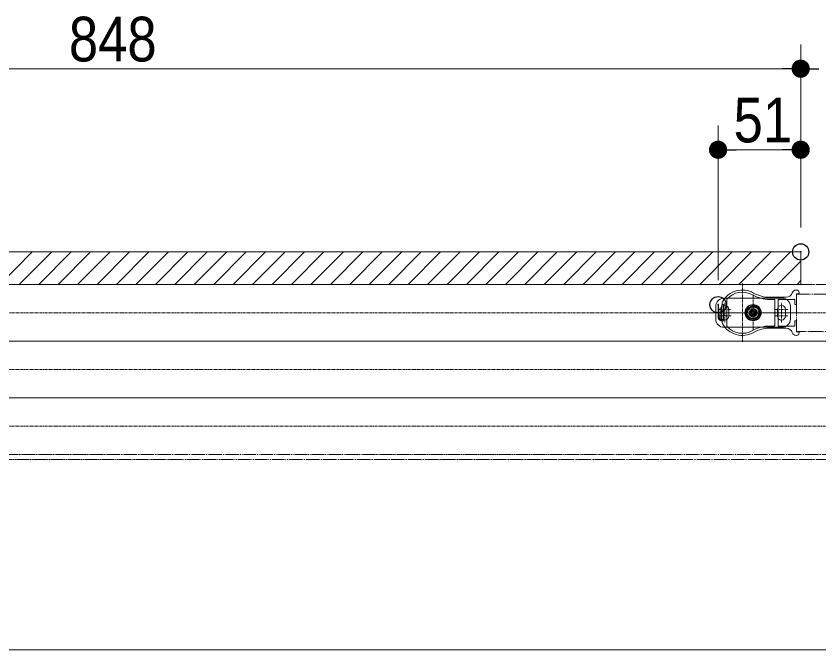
# Model space of a CAD drawing. Units: millimetres, scale not verified. Extents: x -4547 to 4547, y -2305 to 2305.
# Drawn here: x -3605.6 to -3110.1, y 970.1 to 1361.1 of the extents above; entities that cross this region are included whole.
import ezdxf
from ezdxf.enums import TextEntityAlignment as Align

# ---------------------------------------------------------------- set-up
doc = ezdxf.new("R2010")
doc.units = ezdxf.units.MM
doc.header["$LTSCALE"] = 20
doc.header["$PDMODE"] = 32
doc.header["$PDSIZE"] = 10
doc.linetypes.add('USER1', pattern=[10.5, 8, -0.5, 0.5, -0.5, 0.5, -0.5])
doc.linetypes.add('USER3', pattern=[2.91, 1.76, -0.4, 0.35, -0.4])
for name, color, linetype, lineweight in [('0-1_3一般', 7, 'Continuous', 15), ('0-2_2寸法-1', 7, 'Continuous', 15), ('0-3_0', 7, 'Continuous', 25)]:
    doc.layers.add(name, color=color, linetype=linetype, lineweight=lineweight)
doc.layers.add('0-4_Defpoints', color=7, linetype='Continuous')
doc.styles.add('ＭＳ Ｐゴシック', font='')
doc.styles.get('ＭＳ Ｐゴシック').set_extended_font_data('MS PGothic')

# ---------------------------------------------------------------- blocks, each defined once
blk = doc.blocks.new('グループ-9')
at = {"layer": '0-1_3一般', "linetype": 'USER3'}
for p, q in [((-36202.5, 24210), (-36202.5, 23930)), ((-36552.5, 24110), (-36552.5, 23870)), ((-36202.5, 24105), (-36202.5, 23875)), ((-35852.5, 23870), (-35852.5, 24110)), ((-36002.5, 23990), (-36702.5, 23990)), ((-36632.5, 24030), (-36472.5, 24030)), ((-36317.5, 23990), (-36087.5, 23990)), ((-36262.5, 23990), (-36142.5, 23990)), ((-36202.5, 24050), (-36202.5, 23930)), ((-35702.5, 23990), (-36002.5, 23990)), ((-35772.5, 24030), (-35932.5, 24030)), ((-36472.5, 23950), (-36632.5, 23950)), ((-36202.5, 23930), (-36202.5, 23770)), ((-35772.5, 23950), (-35932.5, 23950))]:
    blk.add_line(p, q, dxfattribs=at)
at = {"layer": '0-1_3一般'}
for p, q in [((-36562.5, 24170), (-35842.5, 24170)), ((-36662.5, 23910), (-36662.5, 24070)), ((-36602.5, 24030), (-36602.5, 23950)), ((-36502.5, 24030), (-36502.5, 23950)), ((-35902.5, 24030), (-35902.5, 23950)), ((-35802.5, 24030), (-35802.5, 23950)), ((-35742.5, 24070), (-35742.5, 23910)), ((-35842.5, 23810), (-36562.5, 23810))]:
    blk.add_line(p, q, dxfattribs=at)
at = {"layer": '0-1_3一般', "linetype": 'USER1'}
for p, q in [((-36202.5, 23885), (-36202.5, 24095)), ((-36097.5, 23990), (-36307.5, 23990))]:
    blk.add_line(p, q, dxfattribs=at)
at = {"layer": '0-1_3一般'}
for radius in [100, 85, 42]:
    blk.add_circle((-36202.5, 23990), radius, dxfattribs=at)
at = {"layer": '0-1_3一般', "linetype": 'USER1'}
for radius in [95, 80, 70, 50, 50, 30, 20]:
    blk.add_circle((-36202.5, 23990), radius, dxfattribs=at)
at = {"layer": '0-1_3一般'}
for centre, radius, start, end in [((-36562.5, 24070), 100, 90, 180), ((-35842.5, 24070), 100, 0, 90), ((-36552.5, 24030), 50, 0, 180), ((-35852.5, 24030), 50, 0, 180), ((-36562.5, 23910), 100, 180, 270), ((-36552.5, 23950), 50, 180, 0), ((-35852.5, 23950), 50, 180, 0), ((-35842.5, 23910), 100, 270, 0)]:
    blk.add_arc(centre, radius, start, end, dxfattribs=at)
blk = doc.blocks.new('グループ-17')
at = {"layer": '0-1_3一般', "linetype": 'USER3'}
for p, q in [((-36334.5, 24350), (-36334.5, 24270)), ((-36334.5, 24270), (-36334.5, 23710)), ((-36556.5, 23990), (-36662.5, 23990)), ((-36503.2, 23990), (-36556.5, 23990)), ((-35924.5, 23990), (-36503.2, 23990)), ((-35873, 23990), (-35924.5, 23990)), ((-35594.5, 23990), (-35873, 23990)), ((-36334.5, 23710), (-36334.5, 23630))]:
    blk.add_line(p, q, dxfattribs=at)
at = {"layer": '0-1_3一般'}
for p, q in [((-35664.5, 24270), (-35670.8, 24270)), ((-35634.5, 24224), (-35664.5, 24224)), ((-35664.5, 24224), (-35664.5, 24098)), ((-35634.5, 24224), (-35634.5, 24240)), ((-36584.5, 24106.2), (-36584.5, 24090)), ((-36584.5, 24090), (-36566.5, 24090)), ((-36566.5, 24090), (-36566.5, 24000)), ((-36526.5, 24156.3), (-36526.5, 24150.2)), ((-36526.5, 24150.2), (-36526.5, 23829.9)), ((-35794.5, 24180), (-35996.4, 24180)), ((-35996.4, 24154), (-35940.5, 24154)), ((-35934.5, 24148), (-35934.5, 24000)), ((-35894.5, 23832), (-35894.5, 24148)), ((-35694.5, 24154), (-35888.5, 24154)), ((-35688.5, 24098), (-35688.5, 24148)), ((-35670.5, 24092), (-35682.5, 24092)), ((-36566.5, 24000), (-36556.5, 23990)), ((-36556.5, 23990), (-36566.5, 23980)), ((-35934.5, 24000), (-35924.5, 23990)), ((-35924.5, 23990), (-35934.5, 23980)), ((-36584.5, 23873.8), (-36584.5, 23890)), ((-36566.5, 23890), (-36584.5, 23890)), ((-36566.5, 23980), (-36566.5, 23890)), ((-35934.5, 23980), (-35934.5, 23840)), ((-35670.5, 23888), (-35682.5, 23888)), ((-36526.5, 23823.7), (-36526.5, 23829.9)), ((-35940.5, 23826), (-35996.4, 23826)), ((-35996.4, 23800), (-35794.5, 23800)), ((-35934.5, 23840), (-35934.5, 23832)), ((-35888.5, 23826), (-35694.5, 23826)), ((-35688.5, 23832), (-35688.5, 23882)), ((-35664.5, 23882), (-35664.5, 23756)), ((-35670.8, 23710), (-35664.5, 23710)), ((-35664.5, 23756), (-35634.5, 23756)), ((-35634.5, 23740), (-35634.5, 23756))]:
    blk.add_line(p, q, dxfattribs=at)
at = {"layer": '0-1_3一般', "linetype": 'USER1'}
blk.add_line((-36586.5, 24090), (-36584.5, 24090), dxfattribs=at)
for points in [[(-36634.5, 23940), (-36634.5, 24090), (-36628.5, 24090), (-36620.2, 23938.2)], [(-36588.3, 23906), (-36586.5, 23906), (-36586.5, 24090)], [(-36584.5, 23890), (-36586.5, 23890), (-36586.5, 23906)]]:
    blk.add_lwpolyline(points, dxfattribs=at)
at = {"layer": '0-1_3一般'}
for centre, radius, start, end in [((-36334.5, 23990), 280, 60.18635, 151.04498), ((-36334.5, 23990), 254, 60.18635, 139.10455), ((-35996.4, 24580), 426, 240.18635, 270), ((-35996.4, 24580), 400, 240.18635, 270), ((-35794.5, 24260), 80, 270, 342.07979), ((-35670.8, 24220), 50, 90, 162.07979), ((-35664.5, 24240), 30, 0, 90), ((-36544.5, 24106.2), 40, 151.04498, 180), ((-35940.5, 24148), 6, 0, 90), ((-35888.5, 24148), 6, 90, 180), ((-35694.5, 24148), 6, 0, 90), ((-35682.5, 24098), 6, 180, 270), ((-35670.5, 24098), 6, 270, 0), ((-35682.5, 23882), 6, 90, 180), ((-35670.5, 23882), 6, 0, 90), ((-36544.5, 23873.8), 40, 180, 208.95502), ((-36334.5, 23990), 280, 208.95502, 299.81365), ((-36334.5, 23990), 254, 220.89545, 299.81365), ((-35996.4, 23400), 426, 90, 119.81365), ((-35996.4, 23400), 400, 90, 119.81365), ((-35940.5, 23832), 6, 270, 0), ((-35888.5, 23832), 6, 180, 270), ((-35794.5, 23720), 80, 17.92021, 90), ((-35694.5, 23832), 6, 270, 0), ((-35670.8, 23760), 50, 197.92021, 270), ((-35664.5, 23740), 30, 270, 0)]:
    blk.add_arc(centre, radius, start, end, dxfattribs=at)
at = {"layer": '0-1_3一般', "linetype": 'USER1'}
for centre, radius, start, end in [((-36585.5, 23939), 49, 178.83086, 268.83086), ((-36587.3, 23939), 33, 181.3722, 268.26136)]:
    blk.add_arc(centre, radius, start, end, dxfattribs=at)
blk = doc.blocks.new('グループ-34')
at = {"layer": '0-1_3一般', "linetype": 'USER3'}
for p, q in [((12295.5, 23990), (-52674.5, 23990)), ((12295.5, 23290), (-52674.5, 23290)), ((12295.5, 22590), (-52674.5, 22590))]:
    blk.add_line(p, q, dxfattribs=at)
at = {"layer": '0-1_3一般', "linetype": 'USER1'}
for p, q in [((12195.5, 23640), (-52574.5, 23640)), ((12195.5, 23640), (-52574.5, 23640)), ((-52574.5, 22940), (12195.5, 22940))]:
    blk.add_line(p, q, dxfattribs=at)
for points in [[(12195.5, 24340), (-52574.5, 24340), (-52574.5, 23640), (12195.5, 23640)], [(12195.5, 22940), (-52574.5, 22940), (-52574.5, 22240), (12195.5, 22240)]]:
    blk.add_lwpolyline(points, close=True, dxfattribs=at)
blk = doc.blocks.new('グループ-35')
at = {"layer": '0-1_3一般', "lineweight": 5}
for p, q in [((-45500, 24340), (-45100, 24740)), ((-45260, 24340), (-44860, 24740)), ((-45020, 24340), (-44620, 24740)), ((-44780, 24340), (-44380, 24740)), ((-44540, 24340), (-44140, 24740)), ((-44300, 24340), (-43900, 24740)), ((-44060, 24340), (-43660, 24740)), ((-43820, 24340), (-43420, 24740)), ((-43580, 24340), (-43180, 24740)), ((-43340, 24340), (-42940, 24740)), ((-43100, 24340), (-42700, 24740)), ((-42860, 24340), (-42460, 24740)), ((-42620, 24340), (-42220, 24740)), ((-42380, 24340), (-41980, 24740)), ((-42140, 24340), (-41740, 24740)), ((-41900, 24340), (-41500, 24740)), ((-41660, 24340), (-41260, 24740)), ((-41420, 24340), (-41020, 24740)), ((-41180, 24340), (-40780, 24740)), ((-40940, 24340), (-40540, 24740)), ((-40700, 24340), (-40300, 24740)), ((-40460, 24340), (-40060, 24740)), ((-40220, 24340), (-39820, 24740)), ((-39980, 24340), (-39580, 24740)), ((-39740, 24340), (-39340, 24740)), ((-39500, 24340), (-39100, 24740)), ((-39260, 24340), (-38860, 24740)), ((-39020, 24340), (-38620, 24740)), ((-38780, 24340), (-38380, 24740)), ((-38540, 24340), (-38140, 24740)), ((-38300, 24340), (-37900, 24740)), ((-38060, 24340), (-37660, 24740)), ((-37820, 24340), (-37420, 24740)), ((-37580, 24340), (-37180, 24740)), ((-37340, 24340), (-36940, 24740)), ((-37100, 24340), (-36700, 24740)), ((-36860, 24340), (-36460, 24740)), ((-36620, 24340), (-36220, 24740)), ((-36380, 24340), (-35980, 24740)), ((-36140, 24340), (-35740, 24740)), ((-35900, 24340), (-35614.5, 24625.5)), ((-35660, 24340), (-35614.5, 24385.5))]:
    blk.add_line(p, q, dxfattribs=at)
at = {"layer": '0-1_3一般'}
blk.add_line((-35614.5, 24340), (-52574.5, 24340), dxfattribs=at)
blk.add_lwpolyline([(-52574.5, 24740), (-35614.5, 24740), (-35614.5, 24340)], dxfattribs=at)
blk = doc.blocks.new('グループ-38')
at = {"layer": '0-1_3一般', "linetype": 'USER1'}
for p, q in [((-35664.5, 23760), (-35664.5, 24220)), ((-35664.5, 24220), (-20644.5, 24220)), ((-20644.5, 23760), (-20644.5, 24220)), ((-20644.5, 23760), (-35664.5, 23760))]:
    blk.add_line(p, q, dxfattribs=at)
blk = doc.blocks.new('グループ-40')
at = {"layer": '0-1_3一般', "linetype": 'USER1'}
blk.add_lwpolyline([(12195.5, 22180), (-52574.5, 22180), (-52574.5, 22240), (12195.5, 22240)], close=True, dxfattribs=at)
at = {"layer": '0-1_3一般'}
for name in ['グループ-35', 'グループ-34', 'グループ-17', 'グループ-9', 'グループ-38']:
    blk.add_blockref(name, (0, 0), dxfattribs=at)
blk = doc.blocks.new('_Dot')
at = {"layer": '0-3_0'}
blk.add_line((-10, 0), (-20, 0), dxfattribs=at)
for points in [[(0, 0), (-5.36, 8.44), (-4.26, 9.05)], [(0, 0), (-4.26, 9.05), (-3.09, 9.51)], [(0, 0), (-3.09, 9.51), (-1.87, 9.82)], [(0, 0), (-1.87, 9.82), (-0.63, 9.98)], [(0, 0), (-0.63, 9.98), (0.63, 9.98)], [(0, 0), (0.63, 9.98), (1.87, 9.82)], [(0, 0), (1.87, 9.82), (3.09, 9.51)], [(0, 0), (3.09, 9.51), (4.26, 9.05)], [(0, 0), (4.26, 9.05), (5.36, 8.44)], [(0, 0), (-10, 0), (-9.92, 1.25)], [(0, 0), (-9.92, -1.25), (-10, 0)], [(0, 0), (-9.92, 1.25), (-9.69, 2.49)], [(0, 0), (-9.69, -2.49), (-9.92, -1.25)], [(0, 0), (-9.69, 2.49), (-9.3, 3.68)], [(0, 0), (-9.3, -3.68), (-9.69, -2.49)], [(0, 0), (-9.3, 3.68), (-8.76, 4.82)], [(0, 0), (-8.76, -4.82), (-9.3, -3.68)], [(0, 0), (-8.76, 4.82), (-8.09, 5.88)], [(0, 0), (-8.09, -5.88), (-8.76, -4.82)], [(0, 0), (-8.09, 5.88), (-7.29, 6.85)], [(0, 0), (-7.29, -6.85), (-8.09, -5.88)], [(0, 0), (-7.29, 6.85), (-6.37, 7.71)], [(0, 0), (-6.37, -7.71), (-7.29, -6.85)], [(0, 0), (-6.37, 7.71), (-5.36, 8.44)], [(0, 0), (-5.36, -8.44), (-6.37, -7.71)], [(0, 0), (-4.26, -9.05), (-5.36, -8.44)], [(0, 0), (-3.09, -9.51), (-4.26, -9.05)], [(0, 0), (-1.87, -9.82), (-3.09, -9.51)], [(0, 0), (-0.63, -9.98), (-1.87, -9.82)], [(0, 0), (0.63, -9.98), (-0.63, -9.98)], [(0, 0), (5.36, 8.44), (6.37, 7.71)], [(0, 0), (6.37, 7.71), (7.29, 6.85)], [(0, 0), (7.29, 6.85), (8.09, 5.88)], [(0, 0), (8.09, 5.88), (8.76, 4.82)], [(0, 0), (8.76, 4.82), (9.3, 3.68)], [(0, 0), (9.3, 3.68), (9.69, 2.49)], [(0, 0), (9.69, 2.49), (9.92, 1.25)], [(0, 0), (9.92, 1.25), (10, 0)], [(0, 0), (1.87, -9.82), (0.63, -9.98)], [(0, 0), (3.09, -9.51), (1.87, -9.82)], [(0, 0), (4.26, -9.05), (3.09, -9.51)], [(0, 0), (5.36, -8.44), (4.26, -9.05)], [(0, 0), (6.37, -7.71), (5.36, -8.44)], [(0, 0), (7.29, -6.85), (6.37, -7.71)], [(0, 0), (8.09, -5.88), (7.29, -6.85)], [(0, 0), (8.76, -4.82), (8.09, -5.88)], [(0, 0), (9.3, -3.68), (8.76, -4.82)], [(0, 0), (9.69, -2.49), (9.3, -3.68)], [(0, 0), (9.92, -1.25), (9.69, -2.49)], [(0, 0), (10, 0), (9.92, -1.25)]]:
    blk.add_solid(points, dxfattribs=at)

msp = doc.modelspace()

# ---------------------------------------------------------------- linework, layer by layer
at = {"layer": '0-2_2寸法-1'}
for p, q in [((-3121.35, 1293.63), (-3121.35, 1343.63)), ((-3121.35, 1293.63), (-3121.35, 1343.63)), ((-3958.09, 1328.63), (-3132.6, 1328.63)), ((-3172.35, 1198.11), (-3172.35, 1293.63)), ((-3121.35, 1230.61), (-3121.35, 1293.63)), ((-3132.6, 1278.63), (-3161.09, 1278.63)), ((-741.6, 970.11), (-3958.09, 970.11))]:
    msp.add_line(p, q, dxfattribs=at)
at = {"layer": '0-4_Defpoints'}
for p in [(-3121.35, 1328.63), (-3172.35, 1278.63), (-3121.35, 1278.63), (-3121.35, 1215.61), (-3172.35, 1183.11)]:
    msp.add_point(p, dxfattribs=at)

# ---------------------------------------------------------------- block references
at = {"layer": '0-1_3一般', "xscale": 0.05, "yscale": 0.05}
msp.add_blockref('グループ-40', (-1340.62, -21.39), dxfattribs=at)
at = {"layer": '0-2_2寸法-1', "xscale": 0.5627563, "yscale": 0.5627563}
for p in [(-3121.35, 1328.63), (-3121.35, 1278.63)]:
    msp.add_blockref('_Dot', p, dxfattribs=at)
at = {"layer": '0-2_2寸法-1', "xscale": 0.5627563, "yscale": 0.5627563, "rotation": 180}
for p in [(-3121.35, 1328.63), (-3172.35, 1278.63)]:
    msp.add_blockref('_Dot', p, dxfattribs=at)

# ---------------------------------------------------------------- texts
at = {"layer": '0-2_2寸法-1', "style": 'ＭＳ Ｐゴシック', "width": 0.9}
for s, p in [('848', (-3573.01, 1324.84)), ('51', (-3162.77, 1274.91))]:
    msp.add_text(s, height=27.57, dxfattribs=at).set_placement(p, align=Align.BOTTOM_LEFT)

doc.saveas('drawing.dxf')
